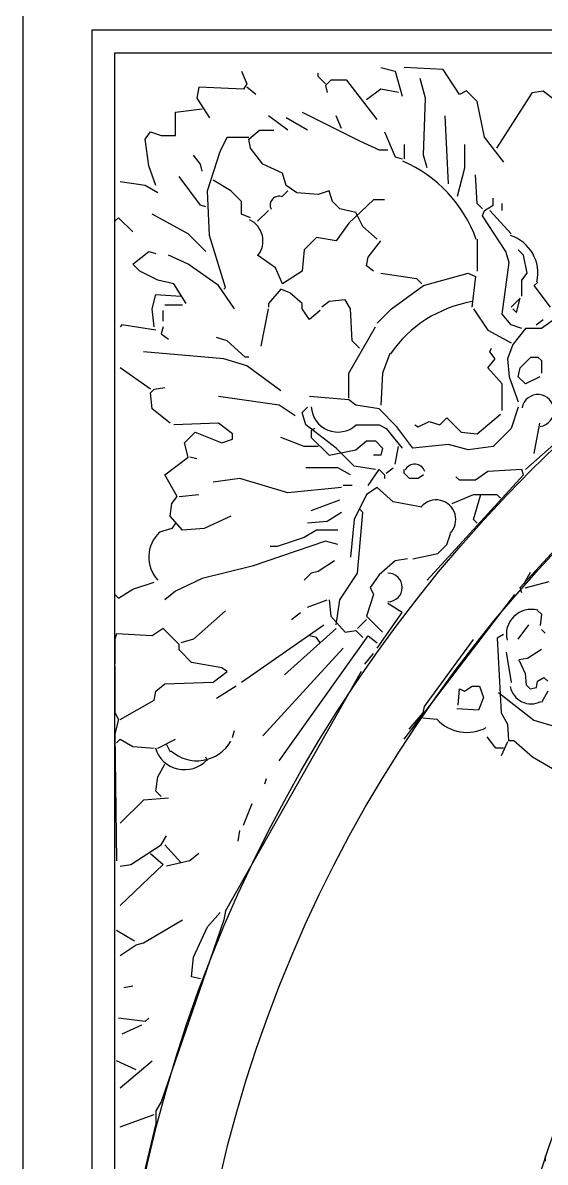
# Model space of a CAD drawing. Extents: x -747684 to -361709, y -438585 to -234743.
# Drawn here: x -373267.1 to -373095.5, y -242444.8 to -242070.7 of the extents above; entities that cross this region are included whole.
import ezdxf

# ---------------------------------------------------------------- set-up
doc = ezdxf.new("R2010")
doc.units = 0
doc.header["$LTSCALE"] = 100
doc.header["$MEASUREMENT"] = 0
doc.layers.add('2', color=1, linetype='CONTINUOUS')
doc.layers.add('2D', color=7, linetype='CONTINUOUS')

msp = doc.modelspace()

# ---------------------------------------------------------------- linework, layer by layer
at = {"layer": '2', "color": 8}
for p, q in [((-373195.26, -242086.6), (-373193.5, -242090.7)), ((-373170.04, -242088.36), (-373170.04, -242087.19)), ((-373149.51, -242085.43), (-373144.82, -242086.6)), ((-373144.82, -242086.6), (-373142.48, -242094.81)), ((-373128.99, -242086.01), (-373141.89, -242085.43)), ((-373123.71, -242094.22), (-373128.99, -242086.01)), ((-373236.89, -242121.79), (-373236.89, -242088.36)), ((-373193.5, -242090.7), (-373194.67, -242092.46)), ((-373167.69, -242090.7), (-373170.04, -242088.36)), ((-373165.93, -242089.53), (-373167.69, -242091.29)), ((-373160.66, -242089.53), (-373165.93, -242089.53)), ((-373150.69, -242102.43), (-373160.66, -242089.53)), ((-373134.85, -242095.4), (-373136.61, -242088.94)), ((-373209.33, -242091.88), (-373209.92, -242095.4)), ((-373194.67, -242092.46), (-373209.33, -242091.88)), ((-373190.56, -242094.22), (-373193.5, -242091.88)), ((-373167.69, -242091.29), (-373167.11, -242093.64)), ((-373149.51, -242092.46), (-373154.21, -242095.98)), ((-373143.65, -242093.64), (-373149.51, -242092.46)), ((-373121.37, -242093.05), (-373123.71, -242094.22)), ((-373117.85, -242096.57), (-373121.37, -242093.05)), ((-373111.4, -242111.82), (-373099.67, -242093.64)), ((-373099.67, -242093.64), (-373096.15, -242093.05)), ((-373096.15, -242093.05), (-373088.53, -242098.91)), ((-373209.92, -242095.4), (-373205.81, -242101.85)), ((-373135.44, -242114.16), (-373134.85, -242095.4)), ((-373115.5, -242108.3), (-373117.85, -242096.57)), ((-373216.95, -242100.09), (-373208.16, -242098.91)), ((-373216.95, -242107.71), (-373216.95, -242100.09)), ((-373180.01, -242105.95), (-373186.46, -242101.26)), ((-373173.56, -242105.95), (-373180.59, -242101.85)), ((-373175.32, -242100.09), (-373156.55, -242109.47)), ((-373162.42, -242105.36), (-373164.17, -242101.26)), ((-373127.23, -242123.54), (-373128.4, -242101.26)), ((-373192.91, -242108.88), (-373189.39, -242105.95)), ((-373189.39, -242105.95), (-373184.7, -242105.95)), ((-373226.92, -242108.88), (-373225.16, -242106.54)), ((-373225.75, -242117.68), (-373226.92, -242108.88)), ((-373225.16, -242106.54), (-373221.64, -242107.71)), ((-373221.64, -242107.71), (-373216.95, -242107.71)), ((-373202.29, -242112.99), (-373199.95, -242108.3)), ((-373199.95, -242108.3), (-373192.91, -242108.3)), ((-373192.32, -242111.82), (-373192.91, -242108.88)), ((-373156.55, -242109.47), (-373150.1, -242112.4)), ((-373148.34, -242106.54), (-373144.82, -242114.75)), ((-373109.05, -242116.51), (-373115.5, -242108.3)), ((-373206.4, -242125.89), (-373202.29, -242112.99)), ((-373188.22, -242117.09), (-373192.32, -242111.82)), ((-373150.1, -242112.4), (-373147.17, -242112.4)), ((-373141.89, -242110.64), (-373141.89, -242115.33)), ((-373121.95, -242118.27), (-373121.95, -242110.64)), ((-373208.74, -242117.09), (-373211.09, -242114.16)), ((-373208.16, -242119.44), (-373208.74, -242117.09)), ((-373181.77, -242120.03), (-373188.22, -242117.09)), ((-373144.82, -242114.75), (-373142.48, -242115.33)), ((-373134.27, -242118.27), (-373135.44, -242114.16)), ((-373223.4, -242124.13), (-373225.75, -242117.68)), ((-373180.59, -242124.13), (-373181.77, -242120.03)), ((-373124.3, -242127.65), (-373121.95, -242118.27)), ((-373117.85, -242130), (-373118.43, -242120.61)), ((-373236.89, -242182.77), (-373236.89, -242124.13)), ((-373226.92, -242124.13), (-373235.13, -242122.96)), ((-373222.82, -242126.48), (-373226.92, -242124.13)), ((-373208.74, -242130.58), (-373215.78, -242121.2)), ((-373198.77, -242125.89), (-373204.64, -242122.37)), ((-373177.08, -242126.48), (-373180.59, -242124.13)), ((-373205.81, -242140.55), (-373206.4, -242125.89)), ((-373195.26, -242129.41), (-373198.77, -242125.89)), ((-373180.01, -242125.89), (-373181.77, -242127.65)), ((-373170.04, -242127.06), (-373177.08, -242126.48)), ((-373166.52, -242125.89), (-373170.04, -242127.06)), ((-373165.35, -242129.41), (-373166.52, -242125.89)), ((-373112.57, -242130.58), (-373112.57, -242128.24)), ((-373206.98, -242131.17), (-373208.74, -242130.58)), ((-373195.26, -242133.51), (-373195.26, -242129.41)), ((-373163, -242131.75), (-373165.35, -242129.41)), ((-373157.72, -242132.93), (-373163, -242131.75)), ((-373151.86, -242128.82), (-373160.07, -242136.45)), ((-373148.34, -242128.82), (-373151.86, -242128.82)), ((-373116.09, -242131.75), (-373117.85, -242130)), ((-373115.5, -242132.34), (-373112.57, -242130.58)), ((-373109.64, -242132.34), (-373109.64, -242130)), ((-373236.89, -242135.86), (-373235.72, -242134.69)), ((-373235.72, -242134.69), (-373231.03, -242139.38)), ((-373212.85, -242139.96), (-373224.58, -242133.51)), ((-373192.32, -242134.69), (-373195.26, -242133.51)), ((-373186.46, -242132.34), (-373189.98, -242135.86)), ((-373155.38, -242137.62), (-373157.72, -242132.93)), ((-373116.09, -242134.1), (-373115.5, -242132.34)), ((-373108.46, -242145.83), (-373116.09, -242134.1)), ((-373106.7, -242139.96), (-373113.74, -242132.34)), ((-373160.07, -242136.45), (-373164.17, -242142.31)), ((-373150.69, -242141.72), (-373155.38, -242137.62)), ((-373206.98, -242145.83), (-373212.85, -242139.96)), ((-373200.53, -242157.56), (-373205.81, -242140.55)), ((-373170.63, -242141.14), (-373174.73, -242145.24)), ((-373164.17, -242142.31), (-373170.63, -242141.14)), ((-373153.62, -242147.59), (-373149.51, -242142.31)), ((-373117.85, -242141.72), (-373117.85, -242152.28)), ((-373231.03, -242149.93), (-373225.75, -242145.83)), ((-373225.75, -242145.83), (-373223.4, -242146.42)), ((-373212.85, -242149.93), (-373219.3, -242147)), ((-373184.11, -242151.11), (-373189.98, -242147)), ((-373174.73, -242145.24), (-373175.32, -242152.28)), ((-373107.29, -242149.35), (-373108.46, -242145.83)), ((-373102.6, -242147), (-373104.36, -242145.24)), ((-373101.43, -242152.87), (-373102.6, -242147)), ((-373228.68, -242152.28), (-373231.03, -242149.93)), ((-373202.88, -242156.97), (-373212.85, -242149.93)), ((-373154.21, -242150.52), (-373153.62, -242147.59)), ((-373151.86, -242152.28), (-373154.21, -242150.52)), ((-373109.64, -242166.35), (-373107.29, -242149.35)), ((-373222.82, -242155.21), (-373228.68, -242152.28)), ((-373181.77, -242156.38), (-373184.11, -242151.11)), ((-373175.32, -242152.28), (-373181.77, -242156.38)), ((-373149.51, -242152.87), (-373137.79, -242154.63)), ((-373137.79, -242154.63), (-373136.03, -242156.38)), ((-373135.44, -242156.97), (-373120.78, -242152.87)), ((-373120.78, -242152.87), (-373118.43, -242154.04)), ((-373118.43, -242154.04), (-373119.61, -242164.01)), ((-373103.19, -242155.21), (-373101.43, -242152.87)), ((-373217.54, -242156.38), (-373222.82, -242155.21)), ((-373213.43, -242162.84), (-373217.54, -242156.38)), ((-373197.6, -242164.59), (-373202.88, -242156.97)), ((-373201.12, -242158.14), (-373200.53, -242157.56)), ((-373182.35, -242158.14), (-373186.46, -242162.84)), ((-373179.42, -242159.32), (-373182.35, -242158.14)), ((-373146, -242164.59), (-373135.44, -242156.97)), ((-373103.19, -242160.49), (-373103.19, -242155.21)), ((-373099.08, -242156.97), (-373097.91, -242155.8)), ((-373093.8, -242164.01), (-373099.08, -242156.97)), ((-373224.58, -242164.59), (-373223.4, -242159.9)), ((-373223.4, -242159.9), (-373215.19, -242160.49)), ((-373175.32, -242162.84), (-373179.42, -242159.32)), ((-373161.24, -242161.66), (-373166.52, -242162.25)), ((-373159.48, -242164.59), (-373161.24, -242161.66)), ((-373103.77, -242161.08), (-373106.7, -242164.01)), ((-373104.95, -242165.77), (-373103.77, -242161.08)), ((-373223.99, -242170.46), (-373224.58, -242164.59)), ((-373221.06, -242168.7), (-373221.06, -242165.18)), ((-373214.61, -242163.42), (-373220.47, -242163.42)), ((-373188.8, -242176.91), (-373186.46, -242164.59)), ((-373186.46, -242162.84), (-373186.46, -242164.01)), ((-373175.32, -242164.59), (-373175.32, -242162.84)), ((-373172.97, -242168.11), (-373175.32, -242164.59)), ((-373169.45, -242165.18), (-373172.97, -242168.11)), ((-373166.52, -242162.25), (-373168.87, -242164.01)), ((-373158.9, -242175.15), (-373159.48, -242164.59)), ((-373150.69, -242169.29), (-373146, -242164.59)), ((-373119.02, -242164.59), (-373114.33, -242171.63)), ((-373106.12, -242164.59), (-373104.95, -242165.77)), ((-373106.7, -242169.87), (-373109.64, -242166.35)), ((-373098.49, -242169.87), (-373096.15, -242168.11)), ((-373090.87, -242166.94), (-373096.74, -242171.05)), ((-373234.55, -242169.87), (-373235.13, -242170.46)), ((-373223.4, -242171.63), (-373234.55, -242169.87)), ((-373221.06, -242170.46), (-373221.64, -242172.8)), ((-373221.64, -242172.8), (-373219.3, -242174.56)), ((-373160.07, -242185.71), (-373151.27, -242170.46)), ((-373114.33, -242171.63), (-373106.7, -242175.74)), ((-373103.19, -242171.05), (-373106.7, -242169.87)), ((-373102.01, -242171.05), (-373106.12, -242176.32)), ((-373096.74, -242171.05), (-373102.01, -242171.05)), ((-373199.95, -242175.15), (-373203.47, -242173.98)), ((-373194.08, -242180.43), (-373199.95, -242175.15)), ((-373156.55, -242177.5), (-373158.9, -242175.15)), ((-373106.12, -242176.32), (-373107.88, -242181.01)), ((-373201.12, -242181.01), (-373227.51, -242178.67)), ((-373192.91, -242180.43), (-373194.08, -242180.43)), ((-373146.58, -242179.26), (-373148.93, -242185.71)), ((-373113.74, -242178.67), (-373113.16, -242177.5)), ((-373111.98, -242181.01), (-373113.74, -242178.67)), ((-373103.77, -242183.95), (-373100.25, -242180.43)), ((-373100.25, -242180.43), (-373097.91, -242180.43)), ((-373097.91, -242180.43), (-373096.74, -242181.6)), ((-373225.16, -242190.98), (-373235.13, -242183.95)), ((-373193.5, -242183.36), (-373201.12, -242181.01)), ((-373182.35, -242191.57), (-373193.5, -242183.36)), ((-373114.33, -242183.95), (-373111.98, -242181.01)), ((-373109.64, -242189.22), (-373114.33, -242183.95)), ((-373107.88, -242181.01), (-373107.29, -242186.88)), ((-373104.36, -242186.88), (-373103.77, -242183.95)), ((-373096.74, -242181.6), (-373096.74, -242185.71)), ((-373160.07, -242193.92), (-373160.07, -242185.71)), ((-373148.93, -242185.71), (-373149.51, -242196.26)), ((-373107.29, -242186.88), (-373104.36, -242195.09)), ((-373102.01, -242189.22), (-373104.36, -242186.88)), ((-373097.32, -242186.88), (-373102.01, -242189.22)), ((-373225.16, -242192.16), (-373223.99, -242190.98)), ((-373223.99, -242190.98), (-373220.47, -242190.4)), ((-373109.64, -242198.02), (-373109.64, -242189.22)), ((-373224.58, -242197.43), (-373225.16, -242192.16)), ((-373182.94, -242196.26), (-373202.88, -242193.33)), ((-373160.07, -242194.5), (-373172.97, -242193.33)), ((-373157.72, -242196.26), (-373160.07, -242194.5)), ((-373218.71, -242202.13), (-373224.58, -242197.43)), ((-373177.66, -242199.78), (-373182.94, -242196.26)), ((-373175.32, -242198.61), (-373173.56, -242196.85)), ((-373174.14, -242202.71), (-373175.32, -242198.61)), ((-373150.1, -242197.43), (-373157.72, -242196.26)), ((-373144.24, -242203.3), (-373150.1, -242197.43)), ((-373117.85, -242205.64), (-373110.22, -242199.19)), ((-373104.36, -242196.85), (-373106.7, -242203.89)), ((-373202.88, -242202.13), (-373217.54, -242202.71)), ((-373198.19, -242205.64), (-373202.88, -242202.13)), ((-373164.17, -242210.34), (-373174.14, -242202.71)), ((-373157.72, -242202.71), (-373150.1, -242202.71)), ((-373150.1, -242202.71), (-373147.75, -242203.89)), ((-373138.96, -242210.34), (-373144.24, -242203.3)), ((-373138.37, -242202.71), (-373137.2, -242203.3)), ((-373137.2, -242203.3), (-373133.68, -242201.54)), ((-373133.68, -242201.54), (-373130.16, -242202.71)), ((-373130.16, -242202.71), (-373127.82, -242200.37)), ((-373127.82, -242200.37), (-373123.12, -242205.06)), ((-373102.01, -242217.37), (-373082.07, -242199.78)), ((-373099.08, -242212.1), (-373097.32, -242202.13)), ((-373214.02, -242208.58), (-373210.5, -242205.06)), ((-373210.5, -242205.06), (-373201.71, -242208.58)), ((-373198.19, -242207.4), (-373198.19, -242205.64)), ((-373174.73, -242209.75), (-373182.35, -242206.82)), ((-373171.21, -242203.89), (-373172.38, -242204.47)), ((-373172.38, -242204.47), (-373172.38, -242206.82)), ((-373172.38, -242206.82), (-373166.52, -242212.68)), ((-373147.75, -242203.89), (-373142.48, -242210.34)), ((-373123.12, -242205.06), (-373117.85, -242205.64)), ((-373106.7, -242203.89), (-373112.57, -242209.75)), ((-373212.85, -242213.27), (-373214.02, -242208.58)), ((-373201.71, -242208.58), (-373198.19, -242207.4)), ((-373170.04, -242209.75), (-373174.73, -242209.75)), ((-373158.31, -242216.2), (-373164.17, -242210.34)), ((-373157.72, -242210.92), (-373154.21, -242207.99)), ((-373154.21, -242207.99), (-373151.27, -242207.99)), ((-373151.27, -242207.99), (-373148.93, -242210.34)), ((-373148.93, -242210.34), (-373149.51, -242212.68)), ((-373144.82, -242215.61), (-373143.65, -242209.75)), ((-373127.23, -242209.16), (-373138.96, -242210.34)), ((-373120.78, -242210.92), (-373127.23, -242209.16)), ((-373112.57, -242209.75), (-373120.78, -242210.92)), ((-373220.47, -242219.13), (-373212.85, -242213.27)), ((-373209.92, -242213.85), (-373212.26, -242213.27)), ((-373166.52, -242212.68), (-373157.72, -242210.92)), ((-373149.51, -242212.68), (-373151.86, -242212.68)), ((-373163.59, -242216.79), (-373174.14, -242216.79)), ((-373159.48, -242219.13), (-373163.59, -242216.79)), ((-373151.27, -242217.37), (-373158.31, -242216.2)), ((-373153.62, -242222.65), (-373150.1, -242217.37)), ((-373150.1, -242217.37), (-373148.34, -242219.13)), ((-373147.75, -242218.55), (-373145.41, -242216.79)), ((-373141.89, -242218.55), (-373141.89, -242217.37)), ((-373114.33, -242217.96), (-373118.43, -242220.89)), ((-373103.19, -242217.37), (-373114.33, -242217.96)), ((-373102.6, -242219.13), (-373103.19, -242217.37)), ((-373216.37, -242226.17), (-373220.47, -242219.13)), ((-373195.84, -242220.31), (-373204.64, -242221.48)), ((-373180.01, -242225), (-373195.84, -242220.31)), ((-373148.34, -242219.13), (-373148.34, -242220.31)), ((-373140.13, -242220.31), (-373141.89, -242218.55)), ((-373137.2, -242220.31), (-373140.13, -242220.31)), ((-373135.44, -242219.13), (-373137.2, -242220.31)), ((-373134.27, -242253.73), (-373102.6, -242219.13)), ((-373123.71, -242220.89), (-373124.88, -242219.72)), ((-373118.43, -242220.89), (-373123.71, -242220.89)), ((-373215.78, -242226.17), (-373209.33, -242225.58)), ((-373162.42, -242223.24), (-373180.01, -242225)), ((-373158.9, -242222.65), (-373161.83, -242222.65)), ((-373154.21, -242225.58), (-373158.31, -242233.79)), ((-373150.69, -242223.24), (-373154.21, -242225.58)), ((-373145.41, -242227.93), (-373150.69, -242223.24)), ((-373126.06, -242228.52), (-373119.02, -242225.58)), ((-373119.02, -242233.79), (-373116.67, -242225.58)), ((-373119.02, -242225.58), (-373111.4, -242225.58)), ((-373111.4, -242225.58), (-373110.22, -242226.76)), ((-373218.71, -242232.62), (-373218.13, -242228.52)), ((-373218.13, -242228.52), (-373216.37, -242226.17)), ((-373172.38, -242230.86), (-373163, -242227.34)), ((-373136.03, -242229.69), (-373145.41, -242227.93)), ((-373214.61, -242237.31), (-373218.71, -242232.62)), ((-373198.77, -242232.62), (-373207.57, -242236.73)), ((-373162.42, -242231.45), (-373167.11, -242234.38)), ((-373157.14, -242251.39), (-373155.38, -242231.45)), ((-373155.38, -242231.45), (-373156.55, -242230.27)), ((-373218.13, -242236.73), (-373222.23, -242237.9)), ((-373216.95, -242234.97), (-373218.13, -242236.73)), ((-373207.57, -242236.73), (-373214.61, -242237.31)), ((-373167.11, -242234.38), (-373173.56, -242234.97)), ((-373158.31, -242233.79), (-373159.48, -242246.11)), ((-373117.85, -242234.97), (-373119.02, -242233.79)), ((-373174.73, -242239.66), (-373183.53, -242242.59)), ((-373170.63, -242237.31), (-373174.73, -242239.66)), ((-373163.59, -242237.31), (-373170.63, -242237.31)), ((-373127.82, -242242), (-373126.64, -242238.48)), ((-373167.69, -242240.83), (-373191.74, -242249.04)), ((-373183.53, -242242.59), (-373185.87, -242242.59)), ((-373163.59, -242242), (-373167.69, -242240.83)), ((-373130.75, -242244.94), (-373127.82, -242242)), ((-373103.77, -242256.08), (-373089.7, -242240.83)), ((-373164.76, -242247.28), (-373170.04, -242250.8)), ((-373144.82, -242247.28), (-373150.1, -242251.97)), ((-373140.72, -242246.69), (-373144.82, -242247.28)), ((-373138.96, -242246.69), (-373130.75, -242244.94)), ((-373191.74, -242249.04), (-373208.16, -242253.15)), ((-373172.38, -242251.39), (-373174.73, -242253.73)), ((-373170.04, -242250.8), (-373172.38, -242251.39)), ((-373163, -242260.18), (-373157.14, -242251.39)), ((-373100.47, -242251.18), (-373102.54, -242254.91)), ((-373231.03, -242256.66), (-373223.99, -242254.32)), ((-373208.16, -242253.15), (-373216.95, -242257.25)), ((-373150.1, -242251.97), (-373153.03, -242256.08)), ((-373102.13, -242256.15), (-373094.25, -242254.08)), ((-373236.89, -242258.42), (-373235.72, -242259.6)), ((-373235.72, -242259.6), (-373231.03, -242256.66)), ((-373216.95, -242257.25), (-373220.47, -242260.18)), ((-373151.86, -242258.42), (-373154.21, -242265.46)), ((-373153.03, -242256.08), (-373151.86, -242258.42)), ((-373141.89, -242305.92), (-373105.53, -242258.42)), ((-373103.19, -242257.84), (-373103.77, -242256.08)), ((-373173.56, -242262.53), (-373167.11, -242260.18)), ((-373166.52, -242260.18), (-373165.93, -242265.46)), ((-373164.17, -242268.39), (-373163, -242260.18)), ((-373142.48, -242264.29), (-373147.17, -242261.36)), ((-373200.53, -242263.7), (-373211.09, -242273.08)), ((-373178.84, -242266.63), (-373175.9, -242264.29)), ((-373165.93, -242265.46), (-373161.24, -242270.74)), ((-373157.14, -242269.57), (-373154.21, -242266.63)), ((-373154.21, -242265.46), (-373148.93, -242270.74)), ((-373150.69, -242276.02), (-373142.48, -242264.29)), ((-373097.98, -242263.62), (-373096.74, -242264.86)), ((-373096.74, -242264.86), (-373097.15, -242268.59)), ((-373221.06, -242269.57), (-373224.58, -242271.91)), ((-373215.78, -242274.84), (-373221.06, -242269.57)), ((-373195.26, -242287.16), (-373168.28, -242268.39)), ((-373181.18, -242284.81), (-373164.17, -242269.57)), ((-373161.24, -242270.74), (-373157.72, -242270.15)), ((-373157.72, -242270.15), (-373155.38, -242272.5)), ((-373104.36, -242273.08), (-373100.84, -242268.39)), ((-373095.49, -242271.08), (-373096.74, -242269.84)), ((-373236.31, -242271.32), (-373236.89, -242273.08)), ((-373236.89, -242273.08), (-373236.89, -242281.29)), ((-373224.58, -242271.91), (-373236.31, -242271.32)), ((-373211.09, -242273.08), (-373215.19, -242274.26)), ((-373182.94, -242312.96), (-373153.62, -242271.91)), ((-373170.63, -242272.5), (-373172.97, -242271.91)), ((-373169.45, -242274.26), (-373170.63, -242272.5)), ((-373153.62, -242271.91), (-373150.69, -242274.26)), ((-373119.13, -242273.15), (-373135.3, -242295.13)), ((-373109.18, -242271.49), (-373111.25, -242272.74)), ((-373111.25, -242272.74), (-373110.01, -242297.2)), ((-373215.78, -242276.6), (-373215.78, -242274.84)), ((-373211.68, -242280.71), (-373215.78, -242276.6)), ((-373188.22, -242304.75), (-373161.83, -242276.02)), ((-373154.79, -242281.29), (-373151.86, -242277.78)), ((-373108.35, -242277.3), (-373106.69, -242287.25)), ((-373096.74, -242276.47), (-373101.3, -242279.37)), ((-373236.89, -242281.88), (-373236.89, -242297.13)), ((-373201.71, -242282.47), (-373211.68, -242280.71)), ((-373101.3, -242279.37), (-373104.2, -242279.79)), ((-373104.2, -242279.79), (-373102.13, -242284.35)), ((-373204.64, -242287.16), (-373199.95, -242283.64)), ((-373199.95, -242283.64), (-373201.71, -242282.47)), ((-373155.96, -242283.64), (-373200.53, -242362.22)), ((-373102.13, -242284.35), (-373101.71, -242288.08)), ((-373097.98, -242286.84), (-373095.91, -242285.59)), ((-373095.91, -242285.59), (-373094.67, -242286.84)), ((-373223.4, -242290.09), (-373220.47, -242287.74)), ((-373220.47, -242287.74), (-373204.64, -242287.16)), ((-373203.47, -242292.44), (-373197.01, -242288.33)), ((-373124.11, -242294.72), (-373123.69, -242289.33)), ((-373123.69, -242289.33), (-373122.03, -242290.15)), ((-373122.03, -242290.15), (-373119.55, -242288.5)), ((-373119.55, -242288.5), (-373117.06, -242288.5)), ((-373117.06, -242288.5), (-373115.81, -242292.23)), ((-373101.71, -242288.08), (-373100.47, -242289.33)), ((-373100.47, -242289.33), (-373098.4, -242288.91)), ((-373098.4, -242288.91), (-373097.98, -242286.84)), ((-373235.13, -242299.47), (-373223.99, -242293.02)), ((-373223.99, -242293.02), (-373223.4, -242290.09)), ((-373115.81, -242292.23), (-373117.47, -242296.37)), ((-373110.84, -242290.57), (-373099.23, -242299.69)), ((-373094.67, -242290.15), (-373096.74, -242293.89)), ((-373135.3, -242295.13), (-373135.72, -242297.2)), ((-373117.47, -242296.37), (-373124.52, -242295.96)), ((-373236.89, -242297.13), (-373235.72, -242299.47)), ((-373235.72, -242299.47), (-373236.89, -242304.16)), ((-373135.72, -242297.2), (-373140.28, -242302.59)), ((-373135.72, -242298.86), (-373131.16, -242299.28)), ((-373110.01, -242297.2), (-373107.93, -242300.94)), ((-373099.23, -242299.69), (-373092.18, -242301.77)), ((-373236.89, -242304.16), (-373236.31, -242345.8)), ((-373198.19, -242305.34), (-373197.6, -242302.99)), ((-373107.93, -242300.94), (-373107.52, -242306.33)), ((-373236.31, -242307.1), (-373235.13, -242305.92)), ((-373235.13, -242305.92), (-373231.03, -242308.27)), ((-373222.82, -242308.86), (-373216.95, -242305.92)), ((-373219.89, -242307.68), (-373218.71, -242310.03)), ((-373111.67, -242308.81), (-373114.57, -242305.08)), ((-373107.93, -242306.74), (-373110.01, -242311.3)), ((-373107.52, -242306.33), (-373105.86, -242306.33)), ((-373105.86, -242306.33), (-373099.64, -242311.72)), ((-373231.03, -242308.27), (-373223.99, -242308.86)), ((-373206.4, -242312.96), (-373206.98, -242311.79)), ((-373109.18, -242308.81), (-373111.67, -242308.81)), ((-373099.64, -242311.72), (-373091.76, -242316.28)), ((-373222.82, -242318.24), (-373220.47, -242314.13)), ((-373223.4, -242322.93), (-373222.82, -242318.24)), ((-373187.63, -242320.58), (-373187.05, -242318.83)), ((-373221.64, -242324.69), (-373223.4, -242322.93)), ((-373227.51, -242325.86), (-373235.13, -242333.49)), ((-373219.3, -242325.28), (-373227.51, -242325.86)), ((-373194.67, -242334.07), (-373191.74, -242327.04)), ((-373221.64, -242340.52), (-373219.89, -242337.59)), ((-373196.43, -242339.35), (-373195.84, -242335.83)), ((-373231.61, -242346.97), (-373221.64, -242340.52)), ((-373215.19, -242346.39), (-373220.47, -242340.52)), ((-373225.16, -242343.46), (-373221.06, -242346.97)), ((-373209.33, -242343.46), (-373212.26, -242345.8)), ((-373235.13, -242347.56), (-373231.61, -242346.97)), ((-373221.06, -242346.97), (-373235.13, -242360.46)), ((-373212.26, -242345.8), (-373219.89, -242347.56)), ((-373206.4, -242367.5), (-373202.29, -242362.81)), ((-373200.53, -242362.22), (-373201.12, -242365.15)), ((-373227.51, -242372.78), (-373214.61, -242365.15)), ((-373201.12, -242365.15), (-373221.64, -242424.97)), ((-373211.09, -242377.47), (-373206.4, -242367.5)), ((-373230.44, -242372.19), (-373236.31, -242368.67)), ((-373235.13, -242376.88), (-373229.85, -242373.36)), ((-373229.85, -242373.36), (-373227.51, -242372.78)), ((-373211.68, -242383.92), (-373211.09, -242377.47)), ((-373208.74, -242384.51), (-373211.68, -242383.92)), ((-373233.96, -242387.44), (-373231.03, -242386.85)), ((-373226.92, -242398.58), (-373235.72, -242397.41)), ((-373225.75, -242397.41), (-373226.92, -242398.58)), ((-373228.1, -242399.75), (-373234.55, -242402.68)), ((-373229.85, -242414.41), (-373236.31, -242411.48)), ((-373235.13, -242420.28), (-373224.58, -242411.48)), ((-373221.64, -242424.97), (-373223.4, -242427.9)), ((-373235.13, -242433.18), (-373223.99, -242429.07)), ((-373223.4, -242427.9), (-373223.4, -242432.01)), ((-373223.4, -242432.01), (-373229.27, -242456.64)), ((-373095.52, -242442.7), (-373095.52, -242444.46))]:
    msp.add_line(p, q, dxfattribs=at)
for centre, radius, start, end in [((-373160.07, -242156.97), 44.57, 19.8552, 66.413), ((-373182.94, -242130.58), 2.93, 68.1986, 206.5651), ((-373195.84, -242142.31), 7.62, 321.3402, 65.2249), ((-373110.81, -242152.87), 12.9, 347.1957, 72.3499), ((-373112.57, -242202.71), 41.05, 99.7276, 145.4077), ((-373097.91, -242198.02), 5.28, 278.1301, 169.6952), ((-373163.59, -242196.26), 8.8, 183.3665, 312.2737), ((-373138.37, -242219.13), 3.52, 18.4349, 153.4349), ((-373131.33, -242233.79), 6.45, 315, 138.8141), ((-373214.61, -242246.11), 11.14, 132.8789, 222.8789), ((-373147.17, -242256.08), 4.69, 270, 90), ((-373100.06, -242271.49), 8.21, 75.2564, 193.3925), ((-373100.06, -242287.25), 7.04, 191.3099, 296.5651), ((-373121.2, -242290.15), 13.49, 222.5104, 298.0725), ((-373209.92, -242300.06), 12.9, 228.5763, 329.9314), ((-373214.02, -242305.92), 9.97, 196.3895, 317.2906)]:
    msp.add_arc(centre, radius, start, end, dxfattribs=at)
at = {"layer": '2D', "color": 8}
for p, q in [((-373267.14, -242050.53), (-373267.14, -243050.53)), ((-372289.79, -242073.18), (-373244.49, -242073.18)), ((-373244.49, -242073.18), (-373244.49, -243027.89)), ((-372297.33, -242080.72), (-373236.95, -242080.72)), ((-373236.95, -242080.72), (-373236.95, -243020.34))]:
    msp.add_line(p, q, dxfattribs=at)
for radius in [470.9, 446.64, 345.31]:
    msp.add_circle((-372767.14, -242550.53), radius, dxfattribs=at)

doc.saveas('drawing.dxf')
